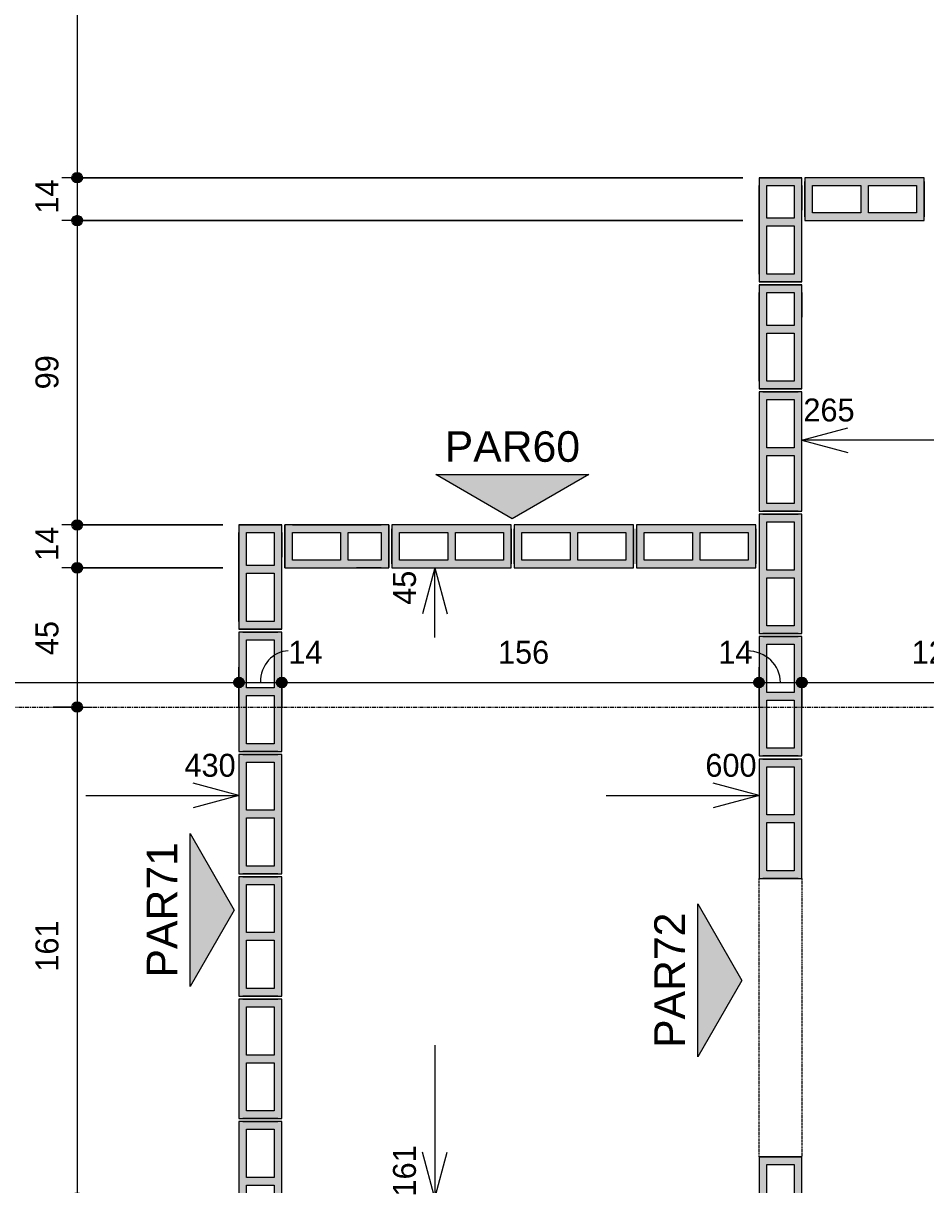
# Model space of a CAD drawing. Header units: centimetres. Extents: x 170 to 13810, y -2277 to 8860.
# Drawn here: x 12259.1 to 12554.1, y -289.9 to 89.7 of the extents above; entities that cross this region are included whole.
import ezdxf

# ---------------------------------------------------------------- set-up
doc = ezdxf.new("R2010")
doc.units = ezdxf.units.CM
doc.linetypes.add('Linha de eixo', pattern=[2.2225, 1.27, -0.3175, 0.3175, -0.3175])
doc.linetypes.add('Projeção', pattern=[0.396875, 0.238125, -0.15875])
for name, color, linetype, lineweight, true_color in [('A-ANNO-DIMS-1', 1, 'Continuous', 9, 0xff0000), ('G-ANNO-SYMB-1', 251, 'Continuous', 9, 0x646464), ('S-BEAM-3', 9, 'Continuous', 9, 0xc0c0c0), ('S-BEAM-8', 142, 'Continuous', 9, 0x0080c0), ('S-BEAM-9', 1, 'Continuous', 9, 0xff0000)]:
    doc.layers.add(name, color=color, linetype=linetype, lineweight=lineweight, true_color=true_color)
for name, color, linetype, lineweight in [('A-ANNO-DIMS-50', 7, 'Continuous', 9), ('A-DETL-GENF', 7, 'Continuous', 9), ('A-FLOR-OVHD', 7, 'Projeção', 9), ('G-ANNO-SYMB', 7, 'Continuous', 9), ('S-BEAM', 7, 'Continuous', 9), ('S-BEAM-2', 7, 'Continuous', 13), ('S-GRID-1', 7, 'Linha de eixo', 9)]:
    doc.layers.add(name, color=color, linetype=linetype, lineweight=lineweight)
doc.styles.add('Arial_1', font='arial.ttf', dxfattribs={"height": 10})
doc.styles.add('Bahnschrift_13', font='', dxfattribs={"height": 7.5})
doc.styles.get('Bahnschrift_13').set_extended_font_data('Bahnschrift')
doc.dimstyles.new('COTA_ACUMULADA', dxfattribs={"dimscale": 30.48, "dimtxt": 8.33133, "dimasz": 0.049213, "dimexe": 0, "dimexo": 0.0625, "dimgap": 0.131234, "dimtad": 0, "dimjust": 2, "dimdec": 0, "dimzin": 0, "dimdsep": 46, "dimtxsty": 'Bahnschrift_13', "dimblk1": 'NONE', "dimblk2": 'OPEN30', "dimsah": 1, "dimcen": 0.09, "dimse1": 1, "dimsd1": 1, "dimazin": 0, "dimtfac": 1, "dimtdec": 4, "dimtix": 1, "dimtmove": 2, "dimatfit": 3, "dimfxl": 0, "dimfxlon": 1, "dimtvp": 1, "dimtolj": 1, "dimtzin": 0, "dimarcsym": 2})
doc.dimstyles.new('COTA_LINEAR', dxfattribs={"dimscale": 30.48, "dimtxt": 8.33133, "dimasz": 0.393701, "dimexe": 0.164042, "dimexo": 0.328084, "dimgap": 0.131234, "dimtad": 1, "dimdec": 0, "dimzin": 0, "dimdsep": 46, "dimtxsty": 'Bahnschrift_13', "dimblk1": 'DOTSMALL', "dimblk2": 'DOTSMALL', "dimsah": 1, "dimcen": 0.09, "dimdle": 0.164042, "dimazin": 0, "dimtfac": 1, "dimtdec": 4, "dimtix": 1, "dimtmove": 0, "dimatfit": 3, "dimfxl": 1, "dimtvp": 1, "dimtolj": 1, "dimtzin": 0, "dimarcsym": 2})
doc.dimstyles.new('COTA_LINEAR_1', dxfattribs={"dimscale": 30.48, "dimtxt": 8.33133, "dimasz": 0.393701, "dimexe": 0.164042, "dimexo": 0.328084, "dimgap": 0.131234, "dimtad": 1, "dimdec": 0, "dimzin": 0, "dimdsep": 46, "dimtxsty": 'Bahnschrift_13', "dimblk1": 'DOTSMALL', "dimblk2": 'DOTSMALL', "dimsah": 1, "dimcen": 0.09, "dimdle": 0.164042, "dimazin": 0, "dimtfac": 1, "dimtdec": 4, "dimtix": 1, "dimtmove": 1, "dimatfit": 3, "dimfxl": 1, "dimtvp": 1, "dimtolj": 1, "dimtzin": 0, "dimarcsym": 2})
doc.dimstyles.new('COTA_LINEAR_2', dxfattribs={"dimscale": 30.48, "dimtxt": 8.33133, "dimasz": 0.393701, "dimexe": 0.164042, "dimexo": 0.328084, "dimgap": 0.131234, "dimtad": 1, "dimdec": 0, "dimzin": 0, "dimdsep": 46, "dimtxsty": 'Bahnschrift_13', "dimblk1": 'DOTSMALL', "dimblk2": 'DOTSMALL', "dimsah": 1, "dimcen": 0.09, "dimdle": 0.164042, "dimazin": 0, "dimtfac": 1, "dimtdec": 4, "dimtix": 1, "dimtmove": 2, "dimatfit": 3, "dimfxl": 1, "dimtvp": 1, "dimtolj": 1, "dimtzin": 0, "dimarcsym": 2})

# ---------------------------------------------------------------- blocks, each defined once
blk = doc.blocks.new('LEONE - BLOCO 14X39X1 - LEONE - BLOCO 14X39X19-2886981-COBERTURA - MODULAÇÃO 1ª FIADA')
at = {"layer": 'S-BEAM-3'}
h = blk.add_hatch(color=256, dxfattribs=at)
h.paths.add_polyline_path([(-19.5, -4.5), (-19.5, -7), (19.5, -7), (19.5, 7), (-19.5, 7), (-19.5, 0)])
h.paths.add_polyline_path([(-17, 4.5), (-1.25, 4.5), (-1.25, -4.5), (-17, -4.5)])
h.paths.add_polyline_path([(1.25, 4.16), (1.25, 4.5), (17, 4.5), (17, -4.5), (1.25, -4.5), (1.25, -4.16)])
at = {"layer": 'A-DETL-GENF'}
for p, q in [((19.5, 7), (-19.5, 7)), ((-19.5, 7), (-19.5, 0)), ((-17, -4.5), (-17, 4.5)), ((-17, 4.5), (-1.25, 4.5)), ((-1.25, 4.5), (-1.25, -4.5)), ((1.25, -4.5), (1.25, 4.5)), ((1.25, 4.5), (17, 4.5)), ((17, 4.5), (17, -4.5)), ((19.5, 0), (19.5, 7)), ((-19.5, 0), (-19.5, -7)), ((19.5, -7), (19.5, 0)), ((-19.5, -7), (19.5, -7)), ((-1.25, -4.5), (-17, -4.5)), ((17, -4.5), (1.25, -4.5))]:
    blk.add_line(p, q, dxfattribs=at)
at = {"layer": 'S-BEAM-2'}
for p, q in [((-19.5, 7), (-19.5, -7)), ((19.5, 7), (-19.5, 7)), ((-19.5, 5.75), (-19.5, -5.75)), ((-19.5, -5.75), (-19.5, 5.75)), ((19.5, -7), (19.5, 7)), ((19.5, -7), (19.5, 7)), ((19.5, 5.75), (19.5, -5.75)), ((-19.5, -7), (19.5, -7))]:
    blk.add_line(p, q, dxfattribs=at)
at = {"layer": 'S-BEAM-3'}
for p, q in [((-17, 4.5), (-1.25, 4.5)), ((-17, -4.5), (-17, 4.5)), ((-1.25, 4.5), (-1.25, -4.5)), ((1.25, 4.5), (17, 4.5)), ((1.25, -4.5), (1.25, 4.5)), ((17, 4.5), (17, -4.5)), ((-1.25, -4.5), (-17, -4.5)), ((17, -4.5), (1.25, -4.5))]:
    blk.add_line(p, q, dxfattribs=at)
blk = doc.blocks.new('LEONE - BLOCO 14x34x19 - LEONE - BLOCO 14x34x19-541693-COBERTURA - MODULAÇÃO 1ª FIADA')
at = {"layer": 'S-BEAM-8'}
h = blk.add_hatch(color=256, dxfattribs=at)
h.paths.add_polyline_path([(19.5, -7), (19.5, 7), (-14.5, 7), (-14.5, -7), (2.5, -7)])
h.paths.add_polyline_path([(2.5, -4.5), (1.25, -4.5), (1.25, 4.5), (17, 4.5), (17, -4.5)])
h.paths.add_polyline_path([(-12, -4.5), (-12, 4.5), (-1.25, 4.5), (-1.25, -4.5), (-3, -4.5)])
at = {"layer": 'A-DETL-GENF'}
for p, q in [((-14.5, 7), (-14.5, 0)), ((2.5, 7), (-14.5, 7)), ((-12, -4.5), (-12, 4.5)), ((-12, 4.5), (-1.25, 4.5)), ((-1.25, 4.5), (-1.25, -4.5)), ((1.25, 4.5), (17, 4.5)), ((1.25, -4.5), (1.25, 4.5)), ((19.5, 7), (2.5, 7)), ((17, 4.5), (17, -4.5)), ((19.5, 0), (19.5, 7)), ((-14.5, 0), (-14.5, -7)), ((19.5, -7), (19.5, 0)), ((-14.5, -7), (2.5, -7)), ((-1.25, -4.5), (-12, -4.5)), ((17, -4.5), (1.25, -4.5)), ((2.5, -7), (19.5, -7))]:
    blk.add_line(p, q, dxfattribs=at)
at = {"layer": 'S-BEAM-2'}
for p, q in [((-14.5, 7), (-14.5, -7)), ((19.5, 7), (-14.5, 7)), ((-14.5, 7), (-14.5, -7)), ((-14.5, -7), (-14.5, 6.8804)), ((-14.5, 5.75), (-14.5, -5.75)), ((-14.5, -5.75), (-14.5, 5.75)), ((-12, 7), (-3.9375, 7)), ((-12, 7), (-3.9375, 7)), ((17, 7), (-12, 7)), ((19.5, -7), (19.5, 7)), ((19.5, 7), (19.5, -7)), ((19.5, -7), (19.5, 7)), ((19.5, -5.75), (19.5, 5.75)), ((19.5, 5.75), (19.5, -5.75)), ((-14.5, -7), (19.5, -7)), ((-12, -7), (-3.9375, -7)), ((-12, -7), (-3.9375, -7)), ((17, -7), (-12, -7))]:
    blk.add_line(p, q, dxfattribs=at)
at = {"layer": 'S-BEAM-3'}
for p, q in [((-12, 4.5), (-1.25, 4.5)), ((-12, -4.5), (-12, 4.5)), ((-1.25, 4.5), (-1.25, -4.5)), ((1.25, 4.5), (17, 4.5)), ((1.25, -4.5), (1.25, 4.5)), ((17, 4.5), (17, -4.5)), ((-1.25, -4.5), (-12, -4.5)), ((17, -4.5), (1.25, -4.5))]:
    blk.add_line(p, q, dxfattribs=at)
blk = doc.blocks.new('LEONE - BLOCO 14x19x19 - LEONE - BLOCO 14x19x19-537608-COBERTURA - MODULAÇÃO 1ª FIADA')
at = {"layer": 'S-BEAM-9'}
h = blk.add_hatch(color=256, dxfattribs=at)
h.paths.add_polyline_path([(-9.5, 7), (-9.5, -7), (9.5, -7), (9.5, 7), (-7, 7)])
h.paths.add_polyline_path([(-7, -4.5), (-7, 4.5), (7, 4.5), (7, -4.5), (0.35, -4.5)])
at = {"layer": 'A-DETL-GENF'}
for p, q in [((-9.5, 7), (-9.5, 0)), ((0, 7), (-9.5, 7)), ((-7, -4.5), (-7, 4.5)), ((-7, 4.5), (7, 4.5)), ((9.5, 7), (0, 7)), ((7, 4.5), (7, -4.5)), ((9.5, 0), (9.5, 7)), ((-9.5, 0), (-9.5, -7)), ((9.5, -7), (9.5, 0)), ((-9.5, -7), (0, -7)), ((7, -4.5), (-7, -4.5)), ((0, -7), (9.5, -7))]:
    blk.add_line(p, q, dxfattribs=at)
at = {"layer": 'S-BEAM-2'}
for p, q in [((9.5, 7), (-9.5, 7)), ((-9.5, 7), (-9.5, -7)), ((-9.5, -7), (-9.5, 7)), ((-9.5, 5.75), (-9.5, -5.75)), ((-9.5, -5.75), (-9.5, 5.75)), ((9.5, -7), (9.5, 7)), ((9.5, 7), (9.5, -7)), ((9.5, -5.75), (9.5, 5.75)), ((9.5, 5.75), (9.5, -5.75)), ((-9.5, -7), (9.5, -7))]:
    blk.add_line(p, q, dxfattribs=at)
at = {"layer": 'S-BEAM-3'}
for p, q in [((-7, 4.5), (7, 4.5)), ((-7, -4.5), (-7, 4.5)), ((7, 4.5), (7, -4.5)), ((7, -4.5), (-7, -4.5))]:
    blk.add_line(p, q, dxfattribs=at)
blk = doc.blocks.new('Elevação - Número de detalhe-142644-COBERTURA - MODULAÇÃO 1ª FIADA')
at = {"layer": 'G-ANNO-SYMB-1'}
blk.add_hatch(color=256, dxfattribs=at).paths.add_polyline_path([(0.5, 0), (-0.5, 0), (0, 0.2887)])
at = {"layer": 'G-ANNO-SYMB'}
for p, q in [((0, 0.2887), (-0.5, 0)), ((0.5, 0), (0, 0.2887)), ((-0.5, 0), (0.5, 0))]:
    blk.add_line(p, q, dxfattribs=at)
blk = doc.blocks.new('DIMBLOCK58-COBERTURA - MODULAÇÃO 1ª FIADA')
at = {"layer": 'A-ANNO-DIMS-50', "lineweight": 35, "true_color": 0xff0000}
h = blk.add_hatch(color=1, dxfattribs=at)
edge = h.paths.add_edge_path()
edge.add_arc((12276.73, 430.24), 1.5, 0, 360)
h = blk.add_hatch(color=1, dxfattribs=at)
edge = h.paths.add_edge_path()
edge.add_arc((12276.73, 39.24), 1.5, 0, 360)
at = {"layer": 'A-ANNO-DIMS-50', "color": 1, "true_color": 0xff0000}
for p, q in [((12268.85, 430.24), (12281.73, 430.24)), ((12276.73, 430.24), (12268.85, 430.24)), ((12276.73, 430.24), (12276.73, 39.24)), ((12494.28, 39.24), (12271.73, 39.24)), ((12276.73, 39.24), (12494.28, 39.24))]:
    blk.add_line(p, q, dxfattribs=at)
at = {"layer": 'A-ANNO-DIMS-50', "color": 1, "lineweight": 35, "true_color": 0xff0000}
for centre in [(12276.73, 430.24), (12276.73, 39.24)]:
    blk.add_circle(centre, 1.5, dxfattribs=at)
at = {"layer": 'A-ANNO-DIMS-50', "color": 0, "insert": (12263.09, 227.49), "char_height": 7.5, "width": 17.4201, "attachment_point": 1, "rotation": 90, "line_spacing_factor": 1.009858, "style": 'Bahnschrift_13'}
blk.add_mtext('391', dxfattribs=at)
blk = doc.blocks.new('_DotSmall')
at = {"color": 0, "linetype": 'ByBlock', "const_width": 0.5}
blk.add_lwpolyline([(-0.0625, 0, 1), (0.0625, 0, 1)], format="xyb", close=True, dxfattribs=at)
blk = doc.blocks.new('DIMBLOCK59-COBERTURA - MODULAÇÃO 1ª FIADA')
at = {"layer": 'A-ANNO-DIMS-50', "lineweight": 35, "true_color": 0xff0000}
h = blk.add_hatch(color=1, dxfattribs=at)
edge = h.paths.add_edge_path()
edge.add_arc((12276.73, 39.24), 1.5, 0, 360)
h = blk.add_hatch(color=1, dxfattribs=at)
edge = h.paths.add_edge_path()
edge.add_arc((12276.73, 25.24), 1.5, 0, 360)
at = {"layer": 'A-ANNO-DIMS-50', "color": 1, "true_color": 0xff0000}
for p, q in [((12494.28, 39.24), (12271.73, 39.24)), ((12276.73, 39.24), (12276.73, 25.24)), ((12276.73, 39.24), (12494.28, 39.24)), ((12494.28, 25.24), (12271.73, 25.24)), ((12276.73, 25.24), (12494.28, 25.24))]:
    blk.add_line(p, q, dxfattribs=at)
at = {"layer": 'A-ANNO-DIMS-50', "color": 1, "lineweight": 35, "true_color": 0xff0000}
for centre in [(12276.73, 39.24), (12276.73, 25.24)]:
    blk.add_circle(centre, 1.5, dxfattribs=at)
at = {"layer": 'A-ANNO-DIMS-50', "color": 0, "insert": (12263.09, 27.51), "char_height": 7.5, "width": 11.3609, "attachment_point": 1, "rotation": 90, "line_spacing_factor": 1.009858, "style": 'Bahnschrift_13'}
blk.add_mtext('14', dxfattribs=at)
blk = doc.blocks.new('DIMBLOCK60-COBERTURA - MODULAÇÃO 1ª FIADA')
at = {"layer": 'A-ANNO-DIMS-50', "lineweight": 35, "true_color": 0xff0000}
h = blk.add_hatch(color=1, dxfattribs=at)
edge = h.paths.add_edge_path()
edge.add_arc((12276.73, 25.24), 1.5, 0, 360)
h = blk.add_hatch(color=1, dxfattribs=at)
edge = h.paths.add_edge_path()
edge.add_arc((12276.73, -74.26), 1.5, 0, 360)
at = {"layer": 'A-ANNO-DIMS-50', "color": 1, "true_color": 0xff0000}
for p, q in [((12494.28, 25.24), (12271.73, 25.24)), ((12276.73, 25.24), (12276.73, -74.26)), ((12276.73, 25.24), (12494.28, 25.24)), ((12324.28, -74.26), (12271.73, -74.26)), ((12276.73, -74.26), (12324.28, -74.26))]:
    blk.add_line(p, q, dxfattribs=at)
at = {"layer": 'A-ANNO-DIMS-50', "color": 1, "lineweight": 35, "true_color": 0xff0000}
for centre in [(12276.73, 25.24), (12276.73, -74.26)]:
    blk.add_circle(centre, 1.5, dxfattribs=at)
at = {"layer": 'A-ANNO-DIMS-50', "color": 0, "insert": (12263.09, -29.93), "char_height": 7.5, "width": 13.0272, "attachment_point": 1, "rotation": 90, "line_spacing_factor": 1.009858, "style": 'Bahnschrift_13'}
blk.add_mtext('99', dxfattribs=at)
blk = doc.blocks.new('DIMBLOCK61-COBERTURA - MODULAÇÃO 1ª FIADA')
at = {"layer": 'A-ANNO-DIMS-50', "lineweight": 35, "true_color": 0xff0000}
h = blk.add_hatch(color=1, dxfattribs=at)
edge = h.paths.add_edge_path()
edge.add_arc((12276.73, -74.26), 1.5, 0, 360)
h = blk.add_hatch(color=1, dxfattribs=at)
edge = h.paths.add_edge_path()
edge.add_arc((12276.73, -88.26), 1.5, 0, 360)
at = {"layer": 'A-ANNO-DIMS-50', "color": 1, "true_color": 0xff0000}
for p, q in [((12324.28, -74.26), (12271.73, -74.26)), ((12276.73, -74.26), (12276.73, -88.26)), ((12276.73, -74.26), (12324.28, -74.26)), ((12324.28, -88.26), (12271.73, -88.26)), ((12276.73, -88.26), (12324.28, -88.26))]:
    blk.add_line(p, q, dxfattribs=at)
at = {"layer": 'A-ANNO-DIMS-50', "color": 1, "lineweight": 35, "true_color": 0xff0000}
for centre in [(12276.73, -74.26), (12276.73, -88.26)]:
    blk.add_circle(centre, 1.5, dxfattribs=at)
at = {"layer": 'A-ANNO-DIMS-50', "color": 0, "insert": (12263.09, -85.99), "char_height": 7.5, "width": 11.3609, "attachment_point": 1, "rotation": 90, "line_spacing_factor": 1.009858, "style": 'Bahnschrift_13'}
blk.add_mtext('14', dxfattribs=at)
blk = doc.blocks.new('DIMBLOCK62-COBERTURA - MODULAÇÃO 1ª FIADA')
at = {"layer": 'A-ANNO-DIMS-50', "lineweight": 35, "true_color": 0xff0000}
h = blk.add_hatch(color=1, dxfattribs=at)
edge = h.paths.add_edge_path()
edge.add_arc((12276.73, -88.26), 1.5, 0, 360)
h = blk.add_hatch(color=1, dxfattribs=at)
edge = h.paths.add_edge_path()
edge.add_arc((12276.73, -133.76), 1.5, 0, 360)
at = {"layer": 'A-ANNO-DIMS-50', "color": 1, "true_color": 0xff0000}
for p, q in [((12324.28, -88.26), (12271.73, -88.26)), ((12276.73, -88.26), (12276.73, -133.76)), ((12276.73, -88.26), (12324.28, -88.26)), ((12268.85, -133.76), (12281.73, -133.76)), ((12276.73, -133.76), (12268.85, -133.76))]:
    blk.add_line(p, q, dxfattribs=at)
at = {"layer": 'A-ANNO-DIMS-50', "color": 1, "lineweight": 35, "true_color": 0xff0000}
for centre in [(12276.73, -88.26), (12276.73, -133.76)]:
    blk.add_circle(centre, 1.5, dxfattribs=at)
at = {"layer": 'A-ANNO-DIMS-50', "color": 0, "insert": (12263.09, -116.81), "char_height": 7.5, "width": 13.936, "attachment_point": 1, "rotation": 90, "line_spacing_factor": 1.009858, "style": 'Bahnschrift_13'}
blk.add_mtext('45', dxfattribs=at)
blk = doc.blocks.new('DIMBLOCK63-COBERTURA - MODULAÇÃO 1ª FIADA')
at = {"layer": 'A-ANNO-DIMS-50', "lineweight": 35, "true_color": 0xff0000}
h = blk.add_hatch(color=1, dxfattribs=at)
edge = h.paths.add_edge_path()
edge.add_arc((12276.73, -133.76), 1.5, 0, 360)
h = blk.add_hatch(color=1, dxfattribs=at)
edge = h.paths.add_edge_path()
edge.add_arc((12276.73, -294.26), 1.5, 0, 360)
at = {"layer": 'A-ANNO-DIMS-50', "color": 1, "true_color": 0xff0000}
for p, q in [((12268.85, -133.76), (12281.73, -133.76)), ((12276.73, -133.76), (12268.85, -133.76)), ((12276.73, -133.76), (12276.73, -294.26)), ((12324.28, -294.26), (12271.73, -294.26)), ((12276.73, -294.26), (12324.28, -294.26))]:
    blk.add_line(p, q, dxfattribs=at)
at = {"layer": 'A-ANNO-DIMS-50', "color": 1, "lineweight": 35, "true_color": 0xff0000}
for centre in [(12276.73, -133.76), (12276.73, -294.26)]:
    blk.add_circle(centre, 1.5, dxfattribs=at)
at = {"layer": 'A-ANNO-DIMS-50', "color": 0, "insert": (12263.09, -220.25), "char_height": 7.5, "width": 14.9964, "attachment_point": 1, "rotation": 90, "line_spacing_factor": 1.009858, "style": 'Bahnschrift_13'}
blk.add_mtext('161', dxfattribs=at)
blk = doc.blocks.new('DIMBLOCK106-COBERTURA - MODULAÇÃO 1ª FIADA')
at = {"layer": 'A-ANNO-DIMS-50', "lineweight": 35, "true_color": 0xff0000}
h = blk.add_hatch(color=1, dxfattribs=at)
edge = h.paths.add_edge_path()
edge.add_arc((11899.59, -125.76), 1.5, 0, 360)
h = blk.add_hatch(color=1, dxfattribs=at)
edge = h.paths.add_edge_path()
edge.add_arc((12329.59, -125.76), 1.5, 0, 360)
at = {"layer": 'A-ANNO-DIMS-50', "color": 1, "true_color": 0xff0000}
for p, q in [((11899.59, -133.63), (11899.59, -120.76)), ((12329.59, -133.63), (12329.59, -120.76)), ((11899.59, -125.76), (12329.59, -125.76)), ((11899.59, -125.76), (11899.59, -133.63)), ((12329.59, -125.76), (12329.59, -133.63))]:
    blk.add_line(p, q, dxfattribs=at)
at = {"layer": 'A-ANNO-DIMS-50', "color": 1, "lineweight": 35, "true_color": 0xff0000}
for centre in [(11899.59, -125.76), (12329.59, -125.76)]:
    blk.add_circle(centre, 1.5, dxfattribs=at)
at = {"layer": 'A-ANNO-DIMS-50', "color": 0, "insert": (12105.94, -112.11), "char_height": 7.5, "width": 20.7526, "attachment_point": 1, "line_spacing_factor": 1.009858, "style": 'Bahnschrift_13'}
blk.add_mtext('430', dxfattribs=at)
blk = doc.blocks.new('DIMBLOCK107-COBERTURA - MODULAÇÃO 1ª FIADA')
at = {"layer": 'A-ANNO-DIMS-50', "lineweight": 35, "true_color": 0xff0000}
h = blk.add_hatch(color=1, dxfattribs=at)
edge = h.paths.add_edge_path()
edge.add_arc((12329.59, -125.76), 1.5, 0, 360)
h = blk.add_hatch(color=1, dxfattribs=at)
edge = h.paths.add_edge_path()
edge.add_arc((12343.59, -125.76), 1.5, 0, 360)
at = {"layer": 'A-ANNO-DIMS-50', "color": 1, "true_color": 0xff0000}
for p, q in [((12329.59, -133.63), (12329.59, -120.76)), ((12343.59, -133.63), (12343.59, -120.76)), ((12329.59, -125.76), (12343.59, -125.76)), ((12329.59, -125.76), (12329.59, -133.63)), ((12343.59, -125.76), (12343.59, -133.63))]:
    blk.add_line(p, q, dxfattribs=at)
at = {"layer": 'A-ANNO-DIMS-50', "color": 1, "lineweight": 35, "true_color": 0xff0000}
for centre in [(12329.59, -125.76), (12343.59, -125.76)]:
    blk.add_circle(centre, 1.5, dxfattribs=at)
at = {"layer": 'A-ANNO-DIMS-50', "color": 1, "true_color": 0xff0000}
blk.add_ellipse((12345.73, -125.76), major_axis=(0, 10.31), ratio=0.886447, start_param=0, end_param=1.570796, dxfattribs=at)
at = {"layer": 'A-ANNO-DIMS-50', "color": 0, "insert": (12345.73, -112.11), "char_height": 7.5, "width": 11.3609, "attachment_point": 1, "line_spacing_factor": 1.009858, "style": 'Bahnschrift_13'}
blk.add_mtext('14', dxfattribs=at)
blk = doc.blocks.new('DIMBLOCK108-COBERTURA - MODULAÇÃO 1ª FIADA')
at = {"layer": 'A-ANNO-DIMS-50', "lineweight": 35, "true_color": 0xff0000}
h = blk.add_hatch(color=1, dxfattribs=at)
edge = h.paths.add_edge_path()
edge.add_arc((12343.59, -125.76), 1.5, 0, 360)
h = blk.add_hatch(color=1, dxfattribs=at)
edge = h.paths.add_edge_path()
edge.add_arc((12499.59, -125.76), 1.5, 0, 360)
at = {"layer": 'A-ANNO-DIMS-50', "color": 1, "true_color": 0xff0000}
for p, q in [((12343.59, -133.63), (12343.59, -120.76)), ((12499.59, -133.63), (12499.59, -120.76)), ((12343.59, -125.76), (12499.59, -125.76)), ((12343.59, -125.76), (12343.59, -133.63)), ((12499.59, -125.76), (12499.59, -133.63))]:
    blk.add_line(p, q, dxfattribs=at)
at = {"layer": 'A-ANNO-DIMS-50', "color": 1, "lineweight": 35, "true_color": 0xff0000}
for centre in [(12343.59, -125.76), (12499.59, -125.76)]:
    blk.add_circle(centre, 1.5, dxfattribs=at)
at = {"layer": 'A-ANNO-DIMS-50', "color": 0, "insert": (12414.27, -112.11), "char_height": 7.5, "width": 17.5715, "attachment_point": 1, "line_spacing_factor": 1.009858, "style": 'Bahnschrift_13'}
blk.add_mtext('156', dxfattribs=at)
blk = doc.blocks.new('DIMBLOCK109-COBERTURA - MODULAÇÃO 1ª FIADA')
at = {"layer": 'A-ANNO-DIMS-50', "lineweight": 35, "true_color": 0xff0000}
h = blk.add_hatch(color=1, dxfattribs=at)
edge = h.paths.add_edge_path()
edge.add_arc((12499.59, -125.76), 1.5, 0, 360)
h = blk.add_hatch(color=1, dxfattribs=at)
edge = h.paths.add_edge_path()
edge.add_arc((12513.59, -125.76), 1.5, 0, 360)
at = {"layer": 'A-ANNO-DIMS-50', "color": 1, "true_color": 0xff0000}
for p, q in [((12499.59, -133.63), (12499.59, -120.76)), ((12513.59, -133.63), (12513.59, -120.76)), ((12499.59, -125.76), (12513.59, -125.76)), ((12499.59, -125.76), (12499.59, -133.63)), ((12513.59, -125.76), (12513.59, -133.63))]:
    blk.add_line(p, q, dxfattribs=at)
at = {"layer": 'A-ANNO-DIMS-50', "color": 1, "lineweight": 35, "true_color": 0xff0000}
for centre in [(12499.59, -125.76), (12513.59, -125.76)]:
    blk.add_circle(centre, 1.5, dxfattribs=at)
at = {"layer": 'A-ANNO-DIMS-50', "color": 1, "true_color": 0xff0000}
blk.add_ellipse((12495.74, -125.76), major_axis=(10.85, 0), ratio=0.950249, start_param=0, end_param=1.570796, dxfattribs=at)
at = {"layer": 'A-ANNO-DIMS-50', "color": 0, "insert": (12486.27, -112.11), "char_height": 7.5, "width": 11.3609, "attachment_point": 1, "line_spacing_factor": 1.009858, "style": 'Bahnschrift_13'}
blk.add_mtext('14', dxfattribs=at)
blk = doc.blocks.new('DIMBLOCK110-COBERTURA - MODULAÇÃO 1ª FIADA')
at = {"layer": 'A-ANNO-DIMS-50', "lineweight": 35, "true_color": 0xff0000}
h = blk.add_hatch(color=1, dxfattribs=at)
edge = h.paths.add_edge_path()
edge.add_arc((12513.59, -125.76), 1.5, 0, 360)
h = blk.add_hatch(color=1, dxfattribs=at)
edge = h.paths.add_edge_path()
edge.add_arc((12639.59, -125.76), 1.5, 0, 360)
at = {"layer": 'A-ANNO-DIMS-50', "color": 1, "true_color": 0xff0000}
for p, q in [((12639.59, -115.76), (12639.59, -130.76)), ((12639.59, -125.76), (12639.59, -115.76)), ((12513.59, -133.63), (12513.59, -120.76)), ((12513.59, -125.76), (12639.59, -125.76)), ((12513.59, -125.76), (12513.59, -133.63))]:
    blk.add_line(p, q, dxfattribs=at)
at = {"layer": 'A-ANNO-DIMS-50', "color": 1, "lineweight": 35, "true_color": 0xff0000}
for centre in [(12513.59, -125.76), (12639.59, -125.76)]:
    blk.add_circle(centre, 1.5, dxfattribs=at)
at = {"layer": 'A-ANNO-DIMS-50', "color": 0, "insert": (12549.46, -112.11), "char_height": 7.5, "width": 17.2686, "attachment_point": 1, "line_spacing_factor": 1.009858, "style": 'Bahnschrift_13'}
blk.add_mtext('126', dxfattribs=at)
blk = doc.blocks.new('DIMBLOCK147-COBERTURA - MODULAÇÃO 1ª FIADA')
at = {"layer": 'A-ANNO-DIMS-50', "color": 1, "true_color": 0xff0000}
for p, q in [((12329.59, -162.69), (12314.59, -158.68)), ((12279.59, -162.69), (12329.59, -162.69)), ((12329.59, -162.69), (12314.59, -166.71)), ((12329.59, -162.69), (12329.59, -162.69)), ((12329.59, -162.69), (12329.59, -162.69))]:
    blk.add_line(p, q, dxfattribs=at)
at = {"layer": 'A-ANNO-DIMS-50', "color": 0, "insert": (12311.79, -149.05), "char_height": 7.5, "width": 20.7526, "attachment_point": 1, "line_spacing_factor": 1.009858, "style": 'Bahnschrift_13'}
blk.add_mtext('430', dxfattribs=at)
blk = doc.blocks.new('_None')
blk = doc.blocks.new('_Open30')
at = {"color": 0, "linetype": 'ByBlock', "lineweight": -2}
for p, q in [((-1, 0.27), (0, 0)), ((0, 0), (-1, -0.27)), ((0, 0), (-1, 0))]:
    blk.add_line(p, q, dxfattribs=at)
blk = doc.blocks.new('DIMBLOCK148-COBERTURA - MODULAÇÃO 1ª FIADA')
at = {"layer": 'A-ANNO-DIMS-50', "color": 1, "true_color": 0xff0000}
for p, q in [((12499.59, -162.69), (12484.59, -158.68)), ((12449.59, -162.69), (12499.59, -162.69)), ((12499.59, -162.69), (12484.59, -166.71)), ((12499.59, -162.69), (12499.59, -162.69)), ((12499.59, -162.69), (12499.59, -162.69))]:
    blk.add_line(p, q, dxfattribs=at)
at = {"layer": 'A-ANNO-DIMS-50', "color": 0, "insert": (12482.05, -149.05), "char_height": 7.5, "width": 20.4496, "attachment_point": 1, "line_spacing_factor": 1.009858, "style": 'Bahnschrift_13'}
blk.add_mtext('600', dxfattribs=at)
blk = doc.blocks.new('DIMBLOCK153-COBERTURA - MODULAÇÃO 1ª FIADA')
at = {"layer": 'A-ANNO-DIMS-50', "color": 1, "true_color": 0xff0000}
for p, q in [((12513.59, -46.56), (12528.59, -42.55)), ((12513.59, -46.56), (12528.59, -50.58)), ((12563.59, -46.56), (12513.59, -46.56)), ((12513.59, -46.56), (12513.59, -46.56)), ((12513.59, -46.56), (12513.59, -46.56))]:
    blk.add_line(p, q, dxfattribs=at)
at = {"layer": 'A-ANNO-DIMS-50', "color": 0, "insert": (12514.09, -32.92), "char_height": 7.5, "width": 19.8437, "attachment_point": 1, "line_spacing_factor": 1.009858, "style": 'Bahnschrift_13'}
blk.add_mtext('265', dxfattribs=at)
blk = doc.blocks.new('DIMBLOCK160-COBERTURA - MODULAÇÃO 1ª FIADA')
at = {"layer": 'A-ANNO-DIMS-50', "color": 1, "true_color": 0xff0000}
for p, q in [((12393.58, -88.26), (12389.57, -103.26)), ((12393.58, -88.26), (12397.6, -103.26)), ((12393.58, -111.01), (12393.58, -88.26)), ((12393.58, -88.26), (12393.58, -88.26)), ((12393.58, -88.26), (12393.58, -88.26))]:
    blk.add_line(p, q, dxfattribs=at)
at = {"layer": 'A-ANNO-DIMS-50', "color": 0, "insert": (12379.94, -100.37), "char_height": 7.5, "width": 13.936, "attachment_point": 1, "rotation": 90, "line_spacing_factor": 1.009858, "style": 'Bahnschrift_13'}
blk.add_mtext('45', dxfattribs=at)
blk = doc.blocks.new('DIMBLOCK162-COBERTURA - MODULAÇÃO 1ª FIADA')
at = {"layer": 'A-ANNO-DIMS-50', "color": 1, "true_color": 0xff0000}
for p, q in [((12393.58, -244.26), (12393.58, -294.26)), ((12393.58, -294.26), (12389.57, -279.26)), ((12393.58, -294.26), (12397.6, -279.26)), ((12393.58, -294.26), (12393.58, -294.26)), ((12393.58, -294.26), (12393.58, -294.26))]:
    blk.add_line(p, q, dxfattribs=at)
at = {"layer": 'A-ANNO-DIMS-50', "color": 0, "insert": (12379.94, -293.76), "char_height": 7.5, "width": 14.9964, "attachment_point": 1, "rotation": 90, "line_spacing_factor": 1.009858, "style": 'Bahnschrift_13'}
blk.add_mtext('161', dxfattribs=at)

msp = doc.modelspace()

# ---------------------------------------------------------------- linework, layer by layer
at = {"layer": 'A-FLOR-OVHD'}
for p, q in [((12499.59, -280.76), (12499.59, -189.76)), ((12513.59, -189.76), (12513.59, -280.76))]:
    msp.add_line(p, q, dxfattribs=at)
at = {"layer": 'S-GRID-1'}
msp.add_line((10910.69, -133.76), (13744.95, -133.76), dxfattribs=at)

# ---------------------------------------------------------------- block references
at = {"layer": 'G-ANNO-SYMB', "extrusion": (0, 0, -1), "xscale": 49.99999999999998, "yscale": 49.99999999999998, "zscale": 49.99999999999998}
for p, rotation in [((-12418.92, -57.8), 180), ((-12313.63, -200.11), 90.00000000000048), ((-12479.54, -223.13), 90.00000000000048)]:
    msp.add_blockref('Elevação - Número de detalhe-142644-COBERTURA - MODULAÇÃO 1ª FIADA', p, dxfattribs=dict(at, rotation=rotation))
at = {"layer": 'S-BEAM'}
for name, p, rotation in [('LEONE - BLOCO 14x34x19 - LEONE - BLOCO 14x34x19-541693-COBERTURA - MODULAÇÃO 1ª FIADA', (12506.59, 24.74), 269.9999999999997), ('LEONE - BLOCO 14x34x19 - LEONE - BLOCO 14x34x19-541693-COBERTURA - MODULAÇÃO 1ª FIADA', (12506.59, -10.26), 269.9999999999997), ('LEONE - BLOCO 14X39X1 - LEONE - BLOCO 14X39X19-2886981-COBERTURA - MODULAÇÃO 1ª FIADA', (12506.59, -50.26), 89.9999999999999), ('LEONE - BLOCO 14X39X1 - LEONE - BLOCO 14X39X19-2886981-COBERTURA - MODULAÇÃO 1ª FIADA', (12506.59, -90.26), 89.9999999999999), ('LEONE - BLOCO 14x34x19 - LEONE - BLOCO 14x34x19-541693-COBERTURA - MODULAÇÃO 1ª FIADA', (12336.59, -88.76), 269.9999999999997), ('LEONE - BLOCO 14x34x19 - LEONE - BLOCO 14x34x19-541693-COBERTURA - MODULAÇÃO 1ª FIADA', (12364.09, -81.26), 180), ('LEONE - BLOCO 14X39X1 - LEONE - BLOCO 14X39X19-2886981-COBERTURA - MODULAÇÃO 1ª FIADA', (12336.59, -128.76), 89.9999999999999), ('LEONE - BLOCO 14X39X1 - LEONE - BLOCO 14X39X19-2886981-COBERTURA - MODULAÇÃO 1ª FIADA', (12506.59, -130.26), 89.9999999999999), ('LEONE - BLOCO 14X39X1 - LEONE - BLOCO 14X39X19-2886981-COBERTURA - MODULAÇÃO 1ª FIADA', (12336.59, -168.76), 89.9999999999999), ('LEONE - BLOCO 14X39X1 - LEONE - BLOCO 14X39X19-2886981-COBERTURA - MODULAÇÃO 1ª FIADA', (12506.59, -170.26), 89.9999999999999), ('LEONE - BLOCO 14X39X1 - LEONE - BLOCO 14X39X19-2886981-COBERTURA - MODULAÇÃO 1ª FIADA', (12336.59, -208.76), 89.9999999999999), ('LEONE - BLOCO 14X39X1 - LEONE - BLOCO 14X39X19-2886981-COBERTURA - MODULAÇÃO 1ª FIADA', (12336.59, -248.76), 89.9999999999999), ('LEONE - BLOCO 14X39X1 - LEONE - BLOCO 14X39X19-2886981-COBERTURA - MODULAÇÃO 1ª FIADA', (12336.59, -288.76), 89.9999999999999), ('LEONE - BLOCO 14x19x19 - LEONE - BLOCO 14x19x19-537608-COBERTURA - MODULAÇÃO 1ª FIADA', (12506.59, -290.26), 89.9999999999999)]:
    msp.add_blockref(name, p, dxfattribs=dict(at, rotation=rotation))
for p in [(12534.09, 32.24), (12399.09, -81.26), (12439.09, -81.26), (12479.09, -81.26)]:
    msp.add_blockref('LEONE - BLOCO 14X39X1 - LEONE - BLOCO 14X39X19-2886981-COBERTURA - MODULAÇÃO 1ª FIADA', p, dxfattribs=at)

# ---------------------------------------------------------------- texts
at = {"layer": 'G-ANNO-SYMB', "insert": (12396.84, -43.61), "char_height": 10, "width": 54.9156, "attachment_point": 1, "style": 'Arial_1'}
msp.add_mtext('PAR60', dxfattribs=at)
at = {"layer": 'G-ANNO-SYMB', "char_height": 10, "width": 54.9156, "attachment_point": 1, "rotation": 90, "style": 'Arial_1'}
for s, insert in [('PAR71', (12299.45, -222.19)), ('PAR72', (12465.35, -245.2))]:
    msp.add_mtext(s, dxfattribs=dict(at, insert=insert))

# ---------------------------------------------------------------- dimensions: what is measured, and where the dimension line sits
at = {"layer": 'A-ANNO-DIMS-1'}
for base, p1, p2, override, picture, middle in [((12276.73, 39.24), (12278.85, 430.24), (12504.28, 39.24), {"dimpost": '<>', "dimfxl": 451.331409}, 'DIMBLOCK58-COBERTURA - MODULAÇÃO 1ª FIADA', (12268.9, 234.74)), ((12276.73, 25.24), (12504.28, 39.24), (12504.28, 25.24), {"dimpost": '<>', "dimfxl": 14}, 'DIMBLOCK59-COBERTURA - MODULAÇÃO 1ª FIADA', (12268.98, 32.24)), ((12276.7314907, -74.256434), (12504.2818645, 25.2435659), (12334.2818645, -74.256434), {"dimpost": '<>', "dimfxl": 196.977791}, 'DIMBLOCK60-COBERTURA - MODULAÇÃO 1ª FIADA', (12268.9428043, -24.506434)), ((12276.73, -88.26), (12334.28, -74.26), (12334.28, -88.26), {"dimpost": '<>', "dimfxl": 14}, 'DIMBLOCK61-COBERTURA - MODULAÇÃO 1ª FIADA', (12268.98, -81.26)), ((12276.7315, -133.7554), (12334.2819, -88.2564), (12278.8528, -133.7554), {"dimpost": '<>', "dimfxl": 71.711498}, 'DIMBLOCK62-COBERTURA - MODULAÇÃO 1ª FIADA', (12268.9428, -111.0059)), ((12276.7315, -294.2564), (12278.8528, -133.7554), (12334.2819, -294.2564), {"dimpost": '<>', "dimfxl": 169.802683}, 'DIMBLOCK63-COBERTURA - MODULAÇÃO 1ª FIADA', (12268.9428, -214.0059))]:
    dim = msp.add_linear_dim(base=base, p1=p1, p2=p2, angle=90, dimstyle='COTA_LINEAR', override=override, dxfattribs=at)
    dim.commit()
    dim.dimension.update_dxf_attribs({"geometry": picture, "text_midpoint": middle})
for base, p1, p2, dimstyle, override, picture, middle in [((12513.59, -46.56), (12778.59, -46.56), (12513.59, -46.56), 'COTA_ACUMULADA', {"dimpost": '<>', "dimfxl": 265}, 'DIMBLOCK153-COBERTURA - MODULAÇÃO 1ª FIADA', (12524.01, -37.92)), ((12343.59, -125.76), (12329.59, -123.63), (12343.59, -123.63), 'COTA_LINEAR_1', {"dimpost": '<>', "dimfxl": 14}, 'DIMBLOCK107-COBERTURA - MODULAÇÃO 1ª FIADA', (12351.41, -117.11)), ((12513.59, -125.76), (12499.59, -123.63), (12513.59, -123.63), 'COTA_LINEAR_1', {"dimpost": '<>', "dimfxl": 14}, 'DIMBLOCK109-COBERTURA - MODULAÇÃO 1ª FIADA', (12491.95, -117.11)), ((12639.59, -125.76), (12513.59, -123.63), (12639.59, -125.76), 'COTA_LINEAR_2', {"dimpost": '<>', "dimfxl": 126.017876}, 'DIMBLOCK110-COBERTURA - MODULAÇÃO 1ª FIADA', (12558.09, -117.11)), ((12329.59, -162.69), (11899.59, -162.69), (12329.59, -162.69), 'COTA_ACUMULADA', {"dimpost": '<>', "dimfxl": 430}, 'DIMBLOCK147-COBERTURA - MODULAÇÃO 1ª FIADA', (12322.17, -154.05)), ((12499.59, -162.69), (11899.59, -162.69), (12499.59, -162.69), 'COTA_ACUMULADA', {"dimpost": '<>', "dimfxl": 600}, 'DIMBLOCK148-COBERTURA - MODULAÇÃO 1ª FIADA', (12492.27, -154.05))]:
    dim = msp.add_linear_dim(base=base, p1=p1, p2=p2, dimstyle=dimstyle, override=override, dxfattribs=at)
    dim.commit()
    dim.dimension.update_dxf_attribs({"geometry": picture, "text_midpoint": middle, "dimtype": 160})
for base, p2, override, picture, middle in [((12393.5847, -88.2564), (12393.5847, -88.2564), {"dimpost": '<>', "dimfxl": 45.498999}, 'DIMBLOCK160-COBERTURA - MODULAÇÃO 1ª FIADA', (12384.9387, -93.4018)), ((12393.5847, -294.2564), (12393.5847, -294.2564), {"dimpost": '<>', "dimfxl": 160.501001}, 'DIMBLOCK162-COBERTURA - MODULAÇÃO 1ª FIADA', (12384.9387, -286.2582))]:
    dim = msp.add_linear_dim(base=base, p1=(12393.5847, -133.7554), p2=p2, angle=90, dimstyle='COTA_ACUMULADA', override=override, dxfattribs=at)
    dim.commit()
    dim.dimension.update_dxf_attribs({"geometry": picture, "text_midpoint": middle, "dimtype": 160, "text_rotation": 90})
for base, p1, p2, override, picture, middle in [((12329.59, -125.76), (11899.59, -123.63), (12329.59, -123.63), {"dimpost": '<>', "dimfxl": 430}, 'DIMBLOCK106-COBERTURA - MODULAÇÃO 1ª FIADA', (12114.59, -117.92)), ((12499.59, -125.76), (12343.59, -123.63), (12499.59, -123.63), {"dimpost": '<>', "dimfxl": 156}, 'DIMBLOCK108-COBERTURA - MODULAÇÃO 1ª FIADA', (12421.59, -117.97))]:
    dim = msp.add_linear_dim(base=base, p1=p1, p2=p2, dimstyle='COTA_LINEAR', override=override, dxfattribs=at)
    dim.commit()
    dim.dimension.update_dxf_attribs({"geometry": picture, "text_midpoint": middle})

doc.saveas('drawing.dxf')
